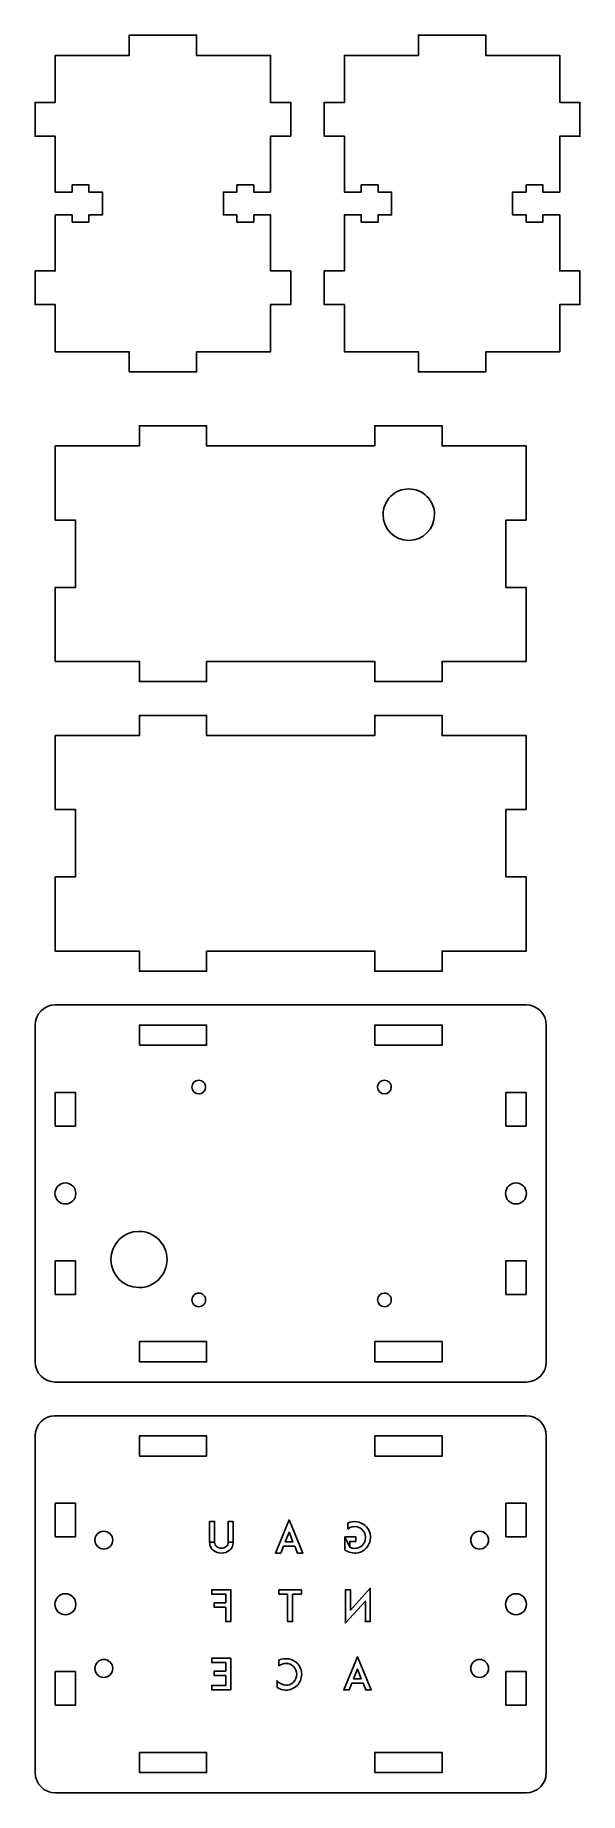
# Model space of a CAD drawing. Extents: x 0 to 81, y 261 to 522.
import ezdxf

# ---------------------------------------------------------------- set-up
doc = ezdxf.new("R2010")
doc.units = 0
doc.layers.get('0').update_dxf_attribs({"linetype": 'CONTINUOUS'})

msp = doc.modelspace()

# ---------------------------------------------------------------- linework, layer by layer
at = {"color": 7}
for points in [[(24, 475), (35, 475), (35, 482), (38, 482), (38, 487), (35, 487), (35, 495.3), (32.5, 495.3), (32.5, 494.25), (30, 494.25), (30, 495.3), (28, 495.3), (28, 498.7), (30, 498.7), (30, 499.75), (32.5, 499.75), (32.5, 498.7), (35, 498.7), (35, 507), (38, 507), (38, 512), (35, 512), (35, 519), (24, 519), (24, 522), (14, 522), (14, 519), (3, 519), (3, 512), (0, 512), (0, 507), (3, 507), (3, 498.7), (5.5, 498.7), (5.5, 499.75), (8, 499.75), (8, 498.7), (10, 498.7), (10, 495.3), (8, 495.3), (8, 494.25), (5.5, 494.25), (5.5, 495.3), (3, 495.3), (3, 487), (0, 487), (0, 482), (3, 482), (3, 475), (14, 475), (14, 472), (24, 472), (24, 475)], [(67, 475), (78, 475), (78, 482), (81, 482), (81, 487), (78, 487), (78, 495.3), (75.5, 495.3), (75.5, 494.25), (73, 494.25), (73, 495.3), (71, 495.3), (71, 498.7), (73, 498.7), (73, 499.75), (75.5, 499.75), (75.5, 498.7), (78, 498.7), (78, 507), (81, 507), (81, 512), (78, 512), (78, 519), (67, 519), (67, 522), (57, 522), (57, 519), (46, 519), (46, 512), (43, 512), (43, 507), (46, 507), (46, 498.7), (48.5, 498.7), (48.5, 499.75), (51, 499.75), (51, 498.7), (53, 498.7), (53, 495.3), (51, 495.3), (51, 494.25), (48.5, 494.25), (48.5, 495.3), (46, 495.3), (46, 487), (43, 487), (43, 482), (46, 482), (46, 475), (57, 475), (57, 472), (67, 472), (67, 475)], [(25.5, 429), (50.5, 429), (50.5, 426), (60.5, 426), (60.5, 429), (73, 429), (73, 440), (70, 440), (70, 450), (73, 450), (73, 461), (60.5, 461), (60.5, 464), (50.5, 464), (50.5, 461), (25.5, 461), (25.5, 464), (15.5, 464), (15.5, 461), (3, 461), (3, 450), (6, 450), (6, 440), (3, 440), (3, 429), (15.5, 429), (15.5, 426), (25.5, 426), (25.5, 429)], [(25.5, 386), (50.5, 386), (50.5, 383), (60.5, 383), (60.5, 386), (73, 386), (73, 397), (70, 397), (70, 407), (73, 407), (73, 418), (60.5, 418), (60.5, 421), (50.5, 421), (50.5, 418), (25.5, 418), (25.5, 421), (15.5, 421), (15.5, 418), (3, 418), (3, 407), (6, 407), (6, 397), (3, 397), (3, 386), (15.5, 386), (15.5, 383), (25.5, 383), (25.5, 386)], [(3.000553, 377.99944), (72.999447, 377.99944)], [(3.000553, 377.99944), (3.000553, 377.99944)], [(0.000553, 325.000553), (0.000553, 374.99944)], [(75.999447, 374.99944), (75.999447, 325.000553)], [(72.999447, 322.000553), (3.000553, 322.000553)], [(3.000553, 316.999443), (72.999447, 316.999443)], [(3.000553, 316.999443), (3.000553, 316.999443)], [(0.000553, 264.000553), (0.000553, 313.999443)], [(75.999447, 313.999443), (75.999447, 264.000553)], [(72.999447, 261.000553), (3.000553, 261.000553)]]:
    msp.add_lwpolyline(points, close=True, dxfattribs=at)
at = {"color": 1}
for points in [[(59.385235, 450.8), (59.385235, 450.8)], [(15.5, 372), (15.5, 375), (25.5, 375), (25.5, 372), (15.5, 372)], [(50.5, 372), (50.5, 375), (60.5, 375), (60.5, 372), (50.5, 372)], [(25.351928, 365.8), (25.351928, 365.8)], [(52.951927, 365.8), (52.951927, 365.8)], [(3, 360), (3, 365), (6, 365), (6, 360), (3, 360)], [(70, 360), (70, 365), (73, 365), (73, 360), (70, 360)], [(6.059056, 350), (6.059056, 350)], [(73.059061, 350), (73.059061, 350)], [(3, 335), (3, 340), (6, 340), (6, 335), (3, 335)], [(19.611988, 340.199997), (19.611988, 340.199997)], [(70, 335), (70, 340), (73, 340), (73, 335), (70, 335)], [(25.351919, 334.199997), (25.351919, 334.199997)], [(52.951919, 334.199997), (52.951919, 334.199997)], [(15.5, 325), (15.5, 328), (25.5, 328), (25.5, 325), (15.5, 325)], [(50.5, 325), (50.5, 328), (60.5, 328), (60.5, 325), (50.5, 325)], [(15.5, 311), (15.5, 314), (25.5, 314), (25.5, 311), (15.5, 311)], [(50.5, 311), (50.5, 314), (60.5, 314), (60.5, 311), (50.5, 311)], [(3, 299), (3, 304), (6, 304), (6, 299), (3, 299)], [(70, 299), (70, 304), (73, 304), (73, 299), (70, 299)], [(11.544903, 298.525002), (11.544903, 298.525002)], [(67.424896, 298.525002), (67.424896, 298.525002)], [(6.059056, 289), (6.059056, 289)], [(73.059061, 289), (73.059061, 289)], [(11.544903, 279.475), (11.544903, 279.475)], [(67.424896, 279.475), (67.424896, 279.475)], [(3, 274), (3, 279), (6, 279), (6, 274), (3, 274)], [(70, 274), (70, 279), (73, 279), (73, 274), (70, 274)], [(15.5, 264), (15.5, 267), (25.5, 267), (25.5, 264), (15.5, 264)], [(50.5, 264), (50.5, 267), (60.5, 267), (60.5, 264), (50.5, 264)]]:
    msp.add_lwpolyline(points, close=True, dxfattribs=at)
at = {"color": 5}
for points in [[(25.953675, 298.20085), (25.953675, 301.31195), (26.69653, 301.31195), (26.69653, 298.20085)], [(28.709225, 298.20085), (28.709225, 301.31195), (29.445731, 301.31195), (29.445731, 298.20085)], [(36.528258, 296.60085), (35.72191, 296.60085), (37.766351, 301.52782), (39.81714, 296.60085), (39.004444, 296.60085), (38.604444, 297.61037), (36.928257, 297.61037), (36.528258, 296.60085), (36.528258, 296.60085)], [(46.48532, 300.17625), (46.48532, 301.04609)], [(38.337778, 298.27069), (37.766351, 299.7056), (37.194923, 298.27069), (38.337778, 298.27069), (38.337778, 298.27069)], [(46.040938, 299.00751), (46.040938, 299.00747)], [(46.040938, 299.00747), (47.666332, 299.00747), (47.666332, 298.3408), (46.777445, 298.3408), (46.777445, 297.47096)], [(27.699703, 296.60085), (27.699703, 296.60085), (27.699703, 296.60085)], [(28.347321, 290.49292), (26.252087, 290.49292), (26.252087, 291.15324), (29.083827, 291.15324), (29.083827, 286.44214), (28.347321, 286.44214), (28.347321, 288.56912), (26.626689, 288.56912), (26.626689, 289.23578), (28.347321, 289.23578), (28.347321, 290.49292)], [(36.253655, 291.15324), (39.586982, 291.15324), (39.586982, 290.49292), (38.291747, 290.49292), (38.291747, 286.44214), (37.548891, 286.44214), (37.548891, 290.49292), (36.253655, 290.49292), (36.253655, 291.15324), (36.253655, 291.15324)], [(46.136176, 286.22627), (46.136176, 291.15324), (46.879032, 291.15324), (46.879032, 288.13102), (49.837757, 291.37546), (49.837757, 286.44214), (49.10125, 286.44214), (49.10125, 289.4707), (46.136176, 286.22627), (46.136176, 286.22627)], [(28.347321, 280.33421), (26.258436, 280.33421), (26.258436, 280.99453), (29.083827, 280.99453), (29.083827, 276.28343), (26.258436, 276.28343), (26.258436, 276.95009), (28.347321, 276.95009), (28.347321, 278.41041), (26.626689, 278.41041), (26.626689, 279.07707), (28.347321, 279.07707), (28.347321, 280.33421)], [(36.260004, 279.8583), (36.260004, 280.72814)], [(46.686969, 276.28343), (45.880621, 276.28343), (47.925062, 281.2104), (49.975852, 276.28343), (49.163155, 276.28343), (48.763155, 277.29295), (47.086968, 277.29295), (46.686969, 276.28343), (46.686969, 276.28343)], [(48.496489, 277.95327), (47.925062, 279.38818), (47.353634, 277.95327), (48.496489, 277.95327), (48.496489, 277.95327)], [(35.98064, 276.6329), (35.98064, 277.63608), (35.98064, 277.63608)]]:
    msp.add_lwpolyline(points, close=True, dxfattribs=at)
at = {"color": 3}
for points in [[(25.953675, 298.20085), (25.953675, 301.31195), (26.69653, 301.31195), (26.69653, 298.20085)], [(28.709225, 298.20085), (28.709225, 301.31195), (29.445731, 301.31195), (29.445731, 298.20085)], [(36.528258, 296.60085), (35.72191, 296.60085), (37.766351, 301.52782), (39.81714, 296.60085), (39.004444, 296.60085), (38.604444, 297.61037), (36.928257, 297.61037), (36.528258, 296.60085), (36.528258, 296.60085)], [(46.48532, 300.17625), (46.48532, 301.04609)], [(38.337778, 298.27069), (37.766351, 299.7056), (37.194923, 298.27069), (38.337778, 298.27069), (38.337778, 298.27069)], [(46.040938, 299.00751), (46.040938, 299.00747)], [(46.040938, 299.00747), (47.666332, 299.00747), (47.666332, 298.3408), (46.777445, 298.3408), (46.777445, 297.47096)], [(27.699703, 296.60085), (27.699703, 296.60085), (27.699703, 296.60085)], [(28.347321, 290.49292), (26.252087, 290.49292), (26.252087, 291.15324), (29.083827, 291.15324), (29.083827, 286.44214), (28.347321, 286.44214), (28.347321, 288.56912), (26.626689, 288.56912), (26.626689, 289.23578), (28.347321, 289.23578), (28.347321, 290.49292)], [(36.253655, 291.15324), (39.586982, 291.15324), (39.586982, 290.49292), (38.291747, 290.49292), (38.291747, 286.44214), (37.548891, 286.44214), (37.548891, 290.49292), (36.253655, 290.49292), (36.253655, 291.15324), (36.253655, 291.15324)], [(46.136176, 286.22627), (46.136176, 291.15324), (46.879032, 291.15324), (46.879032, 288.13102), (49.837757, 291.37546), (49.837757, 286.44214), (49.10125, 286.44214), (49.10125, 289.4707), (46.136176, 286.22627), (46.136176, 286.22627)], [(28.347321, 280.33421), (26.258436, 280.33421), (26.258436, 280.99453), (29.083827, 280.99453), (29.083827, 276.28343), (26.258436, 276.28343), (26.258436, 276.95009), (28.347321, 276.95009), (28.347321, 278.41041), (26.626689, 278.41041), (26.626689, 279.07707), (28.347321, 279.07707), (28.347321, 280.33421)], [(36.260004, 279.8583), (36.260004, 280.72814)], [(46.686969, 276.28343), (45.880621, 276.28343), (47.925062, 281.2104), (49.975852, 276.28343), (49.163155, 276.28343), (48.763155, 277.29295), (47.086968, 277.29295), (46.686969, 276.28343), (46.686969, 276.28343)], [(48.496489, 277.95327), (47.925062, 279.38818), (47.353634, 277.95327), (48.496489, 277.95327), (48.496489, 277.95327)], [(35.98064, 276.6329), (35.98064, 277.63608), (35.98064, 277.63608)]]:
    msp.add_lwpolyline(points, close=True, dxfattribs=at)
at = {"color": 1}
for points in [[(52.853034, 453.50573), (53.570637, 454.223334), (54.543917, 454.62648), (55.558762, 454.62648)], [(55.558762, 454.62648), (56.573607, 454.62648), (57.546886, 454.223334), (58.264489, 453.505729)], [(51.732288, 450.8), (51.732286, 451.814845), (52.135431, 452.788125), (52.853034, 453.50573)], [(58.264489, 453.505729), (58.982092, 452.788125), (59.385237, 451.814845), (59.385235, 450.8)], [(55.558762, 446.97353), (53.44546, 446.97353), (51.73229, 448.686698), (51.732288, 450.8)], [(59.385235, 450.8), (59.385233, 448.686699), (57.672063, 446.97353), (55.558762, 446.97353)], [(23.310601, 365.8), (23.310599, 366.070698), (23.418132, 366.330309), (23.609544, 366.521722)], [(24.331264, 364.77934), (23.767569, 364.77934), (23.310603, 365.236305), (23.310601, 365.8)], [(23.609544, 366.521722), (23.800956, 366.713135), (24.060566, 366.82067), (24.331264, 366.82067)], [(24.331264, 366.82067), (24.601962, 366.82067), (24.861573, 366.713135), (25.052985, 366.521722)], [(25.351928, 365.8), (25.351926, 365.236304), (24.89496, 364.77934), (24.331264, 364.77934)], [(25.052985, 366.521722), (25.244396, 366.330309), (25.35193, 366.070698), (25.351928, 365.8)], [(50.910599, 365.8), (50.910597, 366.070698), (51.018131, 366.330309), (51.209542, 366.521722)], [(51.931263, 364.77934), (51.367567, 364.77934), (50.910601, 365.236304), (50.910599, 365.8)], [(51.209542, 366.521722), (51.400954, 366.713135), (51.660565, 366.82067), (51.931263, 366.82067)], [(51.931263, 366.82067), (52.201961, 366.82067), (52.461572, 366.713135), (52.652984, 366.521722)], [(52.951927, 365.8), (52.951925, 365.236304), (52.494959, 364.77934), (51.931263, 364.77934)], [(52.652984, 366.521722), (52.844395, 366.330309), (52.951929, 366.070698), (52.951927, 365.8)], [(2.940934, 350), (2.940934, 350.861046), (3.63895, 351.559061), (4.499995, 351.559061)], [(4.499995, 348.440939), (3.63895, 348.440939), (2.940934, 349.138954), (2.940934, 350)], [(4.499995, 351.559061), (5.361041, 351.559061), (6.059056, 350.861046), (6.059056, 350)], [(6.059056, 350), (6.059056, 349.138954), (5.361041, 348.440939), (4.499995, 348.440939)], [(69.940939, 350), (69.940939, 350.861046), (70.638954, 351.559061), (71.5, 351.559061)], [(71.5, 348.440939), (70.638954, 348.440939), (69.940939, 349.138954), (69.940939, 350)], [(71.5, 351.559061), (72.361046, 351.559061), (73.059061, 350.861046), (73.059061, 350)], [(73.059061, 350), (73.059061, 349.138954), (72.361046, 348.440939), (71.5, 348.440939)], [(11.272391, 340.199997), (11.272391, 342.502913), (13.139273, 344.369795), (15.442189, 344.369795)], [(15.442189, 344.369795), (16.548088, 344.369795), (17.608693, 343.930478), (18.390682, 343.14849)], [(18.390682, 343.14849), (19.172671, 342.366501), (19.611988, 341.305896), (19.611988, 340.199997)], [(15.442189, 336.030199), (13.139273, 336.030199), (11.272391, 337.897081), (11.272391, 340.199997)], [(19.611988, 340.199997), (19.611988, 339.094098), (19.172671, 338.033493), (18.390682, 337.251504)], [(18.390682, 337.251504), (17.608693, 336.469516), (16.548088, 336.030199), (15.442189, 336.030199)], [(23.310591, 334.199997), (23.310591, 334.470694), (23.418125, 334.730304), (23.609536, 334.921716)], [(23.609536, 333.478278), (23.418125, 333.66969), (23.310591, 333.9293), (23.310591, 334.199997)], [(23.609536, 334.921716), (23.800948, 335.113127), (24.060558, 335.220661), (24.331255, 335.220661)], [(24.331255, 335.220661), (24.601952, 335.220661), (24.861562, 335.113127), (25.052974, 334.921716)], [(25.052974, 334.921716), (25.244385, 334.730304), (25.351919, 334.470694), (25.351919, 334.199997)], [(25.351919, 334.199997), (25.351919, 333.9293), (25.244385, 333.66969), (25.052974, 333.478278)], [(50.910592, 334.199997), (50.910592, 334.763694), (51.367558, 335.220661), (51.931255, 335.220661)], [(51.931255, 333.179333), (51.367558, 333.179333), (50.910592, 333.6363), (50.910592, 334.199997)], [(51.931255, 335.220661), (52.201952, 335.220661), (52.461562, 335.113127), (52.652974, 334.921716)], [(52.652974, 334.921716), (52.844385, 334.730304), (52.951919, 334.470694), (52.951919, 334.199997)], [(52.951919, 334.199997), (52.951919, 333.9293), (52.844385, 333.66969), (52.652974, 333.478278)], [(24.331255, 333.179333), (24.060558, 333.179333), (23.800948, 333.286867), (23.609536, 333.478278)], [(25.052974, 333.478278), (24.861562, 333.286867), (24.601952, 333.179333), (24.331255, 333.179333)], [(52.652974, 333.478278), (52.461562, 333.286867), (52.201952, 333.179333), (51.931255, 333.179333)], [(8.885328, 298.525002), (8.885328, 299.259423), (9.480695, 299.854789), (10.215116, 299.854789)], [(9.274814, 297.5847), (9.02543, 297.834083), (8.885328, 298.17232), (8.885328, 298.525002)], [(10.215116, 297.195214), (9.862434, 297.195214), (9.524197, 297.335316), (9.274814, 297.5847)], [(10.215116, 299.854789), (10.949537, 299.854789), (11.544903, 299.259423), (11.544903, 298.525002)], [(11.544903, 298.525002), (11.544903, 297.790581), (10.949537, 297.195214), (10.215116, 297.195214)], [(64.765321, 298.525002), (64.765321, 299.259423), (65.360687, 299.854789), (66.095108, 299.854789)], [(66.095108, 297.195214), (65.360687, 297.195214), (64.765321, 297.790581), (64.765321, 298.525002)], [(66.095108, 299.854789), (66.44779, 299.854789), (66.786026, 299.714687), (67.03541, 299.465304)], [(67.03541, 297.5847), (66.786027, 297.335316), (66.44779, 297.195214), (66.095108, 297.195214)], [(67.03541, 299.465304), (67.284794, 299.21592), (67.424896, 298.877684), (67.424896, 298.525002)], [(67.424896, 298.525002), (67.424896, 298.17232), (67.284794, 297.834083), (67.03541, 297.5847)], [(2.940934, 289), (2.940934, 289.861046), (3.63895, 290.559061), (4.499995, 290.559061)], [(4.499995, 290.559061), (5.361041, 290.559061), (6.059056, 289.861046), (6.059056, 289)], [(69.940939, 289), (69.940939, 289.861046), (70.638954, 290.559061), (71.5, 290.559061)], [(71.5, 290.559061), (72.361046, 290.559061), (73.059061, 289.861046), (73.059061, 289)], [(4.499995, 287.440939), (3.63895, 287.440939), (2.940934, 288.138954), (2.940934, 289)], [(6.059056, 289), (6.059056, 288.138954), (5.361041, 287.440939), (4.499995, 287.440939)], [(71.5, 287.440939), (70.638954, 287.440939), (69.940939, 288.138954), (69.940939, 289)], [(73.059061, 289), (73.059061, 288.138954), (72.361046, 287.440939), (71.5, 287.440939)], [(8.885328, 279.475), (8.885328, 279.827682), (9.02543, 280.165919), (9.274814, 280.415302)], [(10.215116, 278.145213), (9.480695, 278.145213), (8.885328, 278.740579), (8.885328, 279.475)], [(9.274814, 280.415302), (9.524197, 280.664686), (9.862434, 280.804788), (10.215116, 280.804788)], [(10.215116, 280.804788), (10.949537, 280.804788), (11.544903, 280.209421), (11.544903, 279.475)], [(11.544903, 279.475), (11.544903, 278.740579), (10.949537, 278.145213), (10.215116, 278.145213)], [(64.765321, 279.475), (64.765321, 280.209421), (65.360687, 280.804788), (66.095108, 280.804788)], [(66.095108, 278.145213), (65.360687, 278.145213), (64.765321, 278.740579), (64.765321, 279.475)], [(66.095108, 280.804788), (66.44779, 280.804788), (66.786027, 280.664686), (67.03541, 280.415302)], [(67.03541, 280.415302), (67.284794, 280.165919), (67.424896, 279.827682), (67.424896, 279.475)], [(67.424896, 279.475), (67.424896, 279.122318), (67.284794, 278.784082), (67.03541, 278.534698)], [(67.03541, 278.534698), (66.786026, 278.285315), (66.44779, 278.145213), (66.095108, 278.145213)]]:
    msp.add_open_spline(points, degree=3, dxfattribs=at)
at = {"color": 7}
for points in [[(0.000553, 374.99944), (0.000553, 376.66144), (1.338553, 377.99944), (3.000553, 377.99944)], [(72.999447, 377.99944), (74.661447, 377.99944), (75.999447, 376.66144), (75.999447, 374.99944)], [(3.000553, 322.000553), (1.338553, 322.000553), (0.000553, 323.338553), (0.000553, 325.000553)], [(75.999447, 325.000553), (75.999447, 323.338553), (74.661447, 322.000553), (72.999447, 322.000553)], [(0.000553, 313.999443), (0.000553, 315.661443), (1.338553, 316.999443), (3.000553, 316.999443)], [(72.999447, 316.999443), (74.661447, 316.999443), (75.999447, 315.661443), (75.999447, 313.999443)], [(3.000553, 261.000553), (1.338553, 261.000553), (0.000553, 262.338553), (0.000553, 264.000553)], [(75.999447, 264.000553), (75.999447, 262.338553), (74.661447, 261.000553), (72.999447, 261.000553)]]:
    msp.add_open_spline(points, degree=3, dxfattribs=at)
at = {"color": 5}
for points in [[(46.48532, 301.04609), (47.313034, 301.45322), (48.381862, 301.3101), (49.06729, 300.68684)], [(47.916229, 300.48764), (47.422444, 300.61368), (46.879721, 300.50484), (46.48532, 300.17625)], [(49.120277, 299.05946), (49.066957, 299.72389), (48.567476, 300.32856), (47.916229, 300.48764)], [(49.06729, 300.68684), (49.65362, 300.17639), (49.954243, 299.36558), (49.841001, 298.59641)], [(26.112404, 297.48339), (26.010817, 297.69926), (25.953675, 297.94053), (25.953675, 298.20085)], [(26.69653, 298.20085), (26.69653, 297.92148), (26.79177, 297.70561), (26.982244, 297.55958)], [(26.982244, 297.55958), (27.166371, 297.41989), (27.426688, 297.33736), (27.699703, 297.33736)], [(27.699703, 297.33736), (27.979068, 297.33736), (28.239385, 297.41986), (28.417162, 297.55958)], [(28.417162, 297.55958), (28.607638, 297.70561), (28.709225, 297.92148), (28.709225, 298.20085)], [(29.445731, 298.20085), (29.445731, 297.94053), (29.394941, 297.69926), (29.287002, 297.48339)], [(46.040844, 297.078), (46.040907, 297.72089), (46.040719, 298.36601), (46.040938, 299.00751)], [(49.841001, 298.59641), (49.722727, 297.64474), (48.959691, 296.82121), (48.025005, 296.61964)], [(48.198487, 297.45576), (48.799827, 297.73222), (49.17997, 298.40249), (49.120277, 299.05946)], [(26.531451, 296.97545), (26.353674, 297.11513), (26.213991, 297.28656), (26.112404, 297.48339)], [(27.699703, 296.60085), (27.255259, 296.60085), (26.842562, 296.73418), (26.531451, 296.97545)], [(28.867955, 296.97545), (28.556844, 296.73418), (28.144147, 296.60085), (27.699703, 296.60085)], [(29.287002, 297.48339), (29.191762, 297.28656), (29.052081, 297.11513), (28.867955, 296.97545)], [(48.025005, 296.61964), (47.22721, 296.54804), (46.602229, 296.66824), (46.040844, 297.078)], [(46.777445, 297.47096), (47.217796, 297.25627), (47.749634, 297.23832), (48.198487, 297.45576)], [(36.260004, 280.72814), (37.179633, 281.11874), (38.303552, 280.88543), (38.945714, 280.27099)], [(37.282225, 280.2202), (36.901273, 280.2202), (36.545718, 280.09322), (36.260004, 279.8583)], [(38.42508, 279.74401), (38.120318, 280.05512), (37.71397, 280.2202), (37.282225, 280.2202)], [(38.901269, 278.60116), (38.901269, 279.0329), (38.729841, 279.43925), (38.42508, 279.74401)], [(38.945714, 280.27099), (39.389658, 279.80002), (39.633218, 279.19981), (39.637776, 278.60115)], [(35.98064, 277.63608), (36.303821, 277.24791), (36.854183, 276.98857), (37.282225, 276.98211)], [(37.282225, 276.98211), (37.71397, 276.98211), (38.120318, 277.15354), (38.42508, 277.4583)], [(38.945714, 276.93766), (38.475338, 276.49419), (37.881466, 276.25017), (37.282225, 276.2456)], [(38.42508, 277.4583), (38.729841, 277.76306), (38.901269, 278.16941), (38.901269, 278.60116)], [(39.637776, 278.60115), (39.616696, 277.95321), (39.366455, 277.36415), (38.945714, 276.93766)], [(37.282225, 276.2456), (36.773253, 276.2556), (36.380066, 276.4061), (35.98064, 276.6329)]]:
    msp.add_open_spline(points, degree=3, dxfattribs=at)
at = {"color": 3}
for points in [[(46.48532, 301.04609), (47.313034, 301.45322), (48.381862, 301.3101), (49.06729, 300.68684)], [(47.916229, 300.48764), (47.422444, 300.61368), (46.879721, 300.50484), (46.48532, 300.17625)], [(49.120277, 299.05946), (49.066957, 299.72389), (48.567476, 300.32856), (47.916229, 300.48764)], [(49.06729, 300.68684), (49.65362, 300.17639), (49.954243, 299.36558), (49.841001, 298.59641)], [(26.112404, 297.48339), (26.010817, 297.69926), (25.953675, 297.94053), (25.953675, 298.20085)], [(26.69653, 298.20085), (26.69653, 297.92148), (26.79177, 297.70561), (26.982244, 297.55958)], [(26.982244, 297.55958), (27.166371, 297.41989), (27.426688, 297.33736), (27.699703, 297.33736)], [(27.699703, 297.33736), (27.979068, 297.33736), (28.239385, 297.41986), (28.417162, 297.55958)], [(28.417162, 297.55958), (28.607638, 297.70561), (28.709225, 297.92148), (28.709225, 298.20085)], [(29.445731, 298.20085), (29.445731, 297.94053), (29.394941, 297.69926), (29.287002, 297.48339)], [(46.040844, 297.078), (46.040907, 297.72089), (46.040719, 298.36601), (46.040938, 299.00751)], [(49.841001, 298.59641), (49.722727, 297.64474), (48.959691, 296.82121), (48.025005, 296.61964)], [(48.198487, 297.45576), (48.799827, 297.73222), (49.17997, 298.40249), (49.120277, 299.05946)], [(26.531451, 296.97545), (26.353674, 297.11513), (26.213991, 297.28656), (26.112404, 297.48339)], [(27.699703, 296.60085), (27.255259, 296.60085), (26.842562, 296.73418), (26.531451, 296.97545)], [(28.867955, 296.97545), (28.556844, 296.73418), (28.144147, 296.60085), (27.699703, 296.60085)], [(29.287002, 297.48339), (29.191762, 297.28656), (29.052081, 297.11513), (28.867955, 296.97545)], [(48.025005, 296.61964), (47.22721, 296.54804), (46.602229, 296.66824), (46.040844, 297.078)], [(46.777445, 297.47096), (47.217796, 297.25627), (47.749634, 297.23832), (48.198487, 297.45576)], [(36.260004, 280.72814), (37.179633, 281.11874), (38.303552, 280.88543), (38.945714, 280.27099)], [(37.282225, 280.2202), (36.901273, 280.2202), (36.545718, 280.09322), (36.260004, 279.8583)], [(38.42508, 279.74401), (38.120318, 280.05512), (37.71397, 280.2202), (37.282225, 280.2202)], [(38.901269, 278.60116), (38.901269, 279.0329), (38.729841, 279.43925), (38.42508, 279.74401)], [(38.945714, 280.27099), (39.389658, 279.80002), (39.633218, 279.19981), (39.637776, 278.60115)], [(35.98064, 277.63608), (36.303821, 277.24791), (36.854183, 276.98857), (37.282225, 276.98211)], [(37.282225, 276.98211), (37.71397, 276.98211), (38.120318, 277.15354), (38.42508, 277.4583)], [(38.945714, 276.93766), (38.475338, 276.49419), (37.881466, 276.25017), (37.282225, 276.2456)], [(38.42508, 277.4583), (38.729841, 277.76306), (38.901269, 278.16941), (38.901269, 278.60116)], [(39.637776, 278.60115), (39.616696, 277.95321), (39.366455, 277.36415), (38.945714, 276.93766)], [(37.282225, 276.2456), (36.773253, 276.2556), (36.380066, 276.4061), (35.98064, 276.6329)]]:
    msp.add_open_spline(points, degree=3, dxfattribs=at)

doc.saveas('drawing.dxf')
